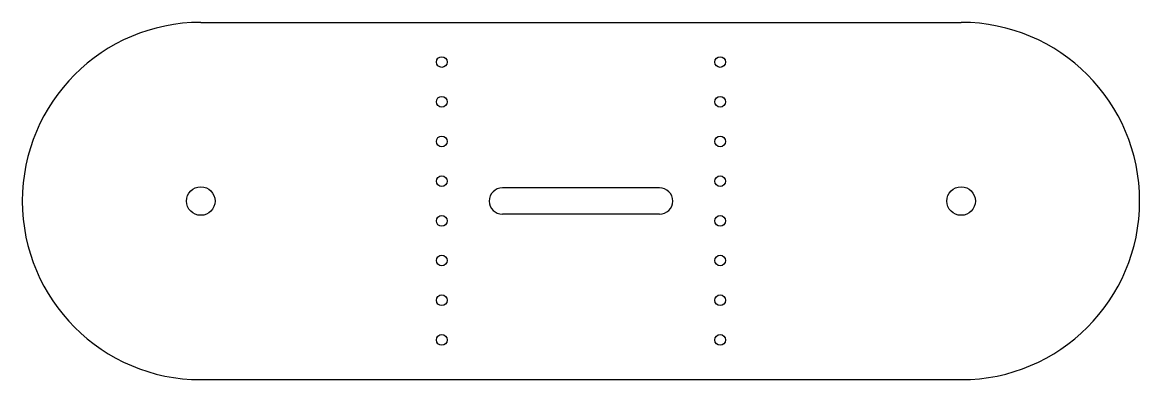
# Model space of a CAD drawing. Header units: millimetres. Extents: x 2182 to 2339, y 1381 to 1431.
import ezdxf

# ---------------------------------------------------------------- set-up
doc = ezdxf.new("R2010")
doc.units = ezdxf.units.MM

msp = doc.modelspace()

# ---------------------------------------------------------------- linework, layer by layer
for p, q in [((2207.44, 1430.66), (2260.69, 1430.66)), ((2260.69, 1430.66), (2313.94, 1430.66)), ((2271.69, 1407.51), (2249.69, 1407.51)), ((2271.69, 1403.81), (2249.69, 1403.81)), ((2207.44, 1380.66), (2260.69, 1380.66)), ((2260.69, 1380.66), (2313.94, 1380.66))]:
    msp.add_line(p, q)
for centre, radius in [((2241.19, 1425.11), 0.75), ((2280.19, 1425.11), 0.75), ((2241.19, 1419.55), 0.75), ((2280.19, 1419.55), 0.75), ((2241.19, 1414), 0.75), ((2280.19, 1414), 0.75), ((2241.19, 1408.44), 0.75), ((2280.19, 1408.44), 0.75), ((2207.44, 1405.66), 2), ((2207.44, 1405.66), 2), ((2313.94, 1405.66), 2), ((2241.19, 1402.88), 0.75), ((2280.19, 1402.88), 0.75), ((2241.19, 1397.33), 0.75), ((2280.19, 1397.33), 0.75), ((2241.19, 1391.77), 0.75), ((2280.19, 1391.77), 0.75), ((2241.19, 1386.22), 0.75), ((2280.19, 1386.22), 0.75)]:
    msp.add_circle(centre, radius)
for centre, radius, start, end in [((2207.44, 1405.66), 25, 90, 270), ((2313.94, 1405.66), 25, 270, 90), ((2249.69, 1405.66), 1.85, 90, 270), ((2271.69, 1405.66), 1.85, 270, 90)]:
    msp.add_arc(centre, radius, start, end)

doc.saveas('drawing.dxf')
